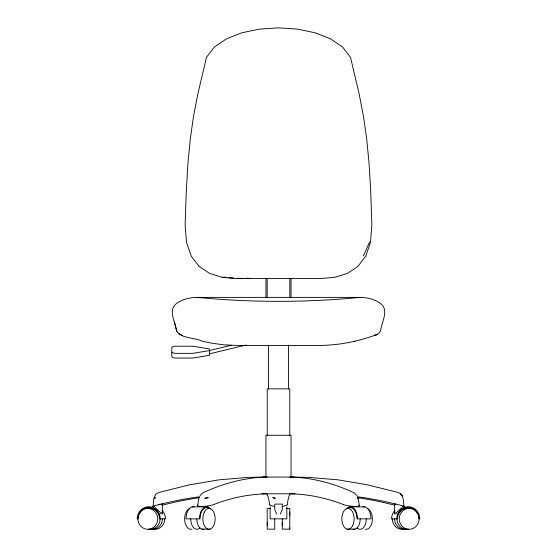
<?xml version="1.0" encoding="UTF-8"?>
<svg xmlns="http://www.w3.org/2000/svg" width="557" height="557" viewBox="0 0 557 557"><rect width="100%" height="100%" fill="white"/><g stroke="black" fill="none" stroke-linecap="round" stroke-linejoin="round"><path stroke-width="0.84" d="M267.214 525.578L267.214 522.438M282.26 525.578L282.26 522.438M282.26 518.859L282.26 529.15L289.786 529.15L289.786 527.911M289.786 515.288L289.786 512.148M291.039 477.043L291.039 435.254L265.961 435.254L265.961 477.043M153.071 506.417C153.69 501.37 152.966 494.15 159.177 492.388L189.373 484.855L218.887 479.849L248.659 477.349L266.343 477.05M197.617 505.568L199.016 497.728M357.984 497.728L357.434 498.216L357.984 497.728L359.383 505.568M395.164 512.308L394.669 514L394.669 504.085L395.832 504.085M363.463 255.893L369.549 242.086M280.38 514L282.26 509.558L282.26 504.085L274.74 504.085L274.74 509.558L276.62 514M395.832 514L396.807 512.308L401.924 507.518M155.076 507.518L160.193 512.308L161.168 514M200.04 495.535L202.56 492.987C220.656 484.472 240.06 478.839 260.056 477.349L266.921 477.064M374.548 335.405C377.764 334.701 380.974 332.327 380.891 328.727C382.603 320.393 389.315 308.773 379.575 302.869C373.851 298.949 366.854 297.508 360.01 297.382L197.039 297.382C190.195 297.508 183.204 298.949 177.481 302.869C167.748 308.773 174.438 320.393 176.13 328.727C177.962 339.067 195.159 337.18 202.1 341.163L212.83 343.37L224.262 344.86L236.711 345.437L320.289 345.437C339.777 345.194 359.147 341.211 377.368 334.353L376.052 334.827M354.252 341.33L354.9 341.163M209.432 350.506L231.162 345.291M209.432 353.848L246.208 345.02M209.432 350.632L194.609 353.041A9.267 3.175 0 0 1 190.633 353.347L176.005 353.347A4.164 1.42 0 0 1 171.841 351.92L171.828 347.631A4.164 1.42 0 0 1 175.991 346.203L190.633 346.196A9.267 3.168 0 0 1 194.609 346.503L209.432 348.912L209.432 355.345L194.609 357.754A9.267 3.182 0 0 1 190.633 358.067L176.005 358.06A4.164 1.42 0 0 1 171.841 356.633L171.828 352.337M360.01 297.382C305.814 302.695 251.242 302.646 197.039 297.382M225.599 277.101L222.236 277.33L209.564 273.39L199.107 266.441L191.274 256.185L186.477 242.316L185.133 224.527L186.261 191.789L187.911 163.772L190.292 138.992L193.578 115.988L197.986 93.277L206.508 57.274L214.382 47.046L226.414 38.851L241.703 32.835L259.36 29.117L278.5 27.85L297.64 29.117L315.297 32.835L330.586 38.851L342.618 47.046L350.492 57.274L359.014 93.277L363.422 115.988L366.708 138.992L369.089 163.772L370.739 191.789L371.867 224.527L370.523 242.316L365.726 256.185L357.893 266.441L347.436 273.39L334.764 277.33L320.289 278.577L236.711 278.577L222.236 277.33L226.525 277.581M265.78 477.071L263.078 477.091L266.197 477.071M289.905 477.064L308.341 477.349L338.113 479.849L367.627 484.855L397.823 492.388C404.034 494.15 403.31 501.37 403.929 506.417M290.657 477.05L292.85 477.043M264.394 477.077L293.922 477.091L291.22 477.071M261.908 493.787L266.385 493.787A391.369 14.273 90 0 1 269.72 504.914M295.092 493.787L290.615 493.787A391.369 14.287 90 0 0 287.273 504.398M161.168 504.085L162.331 504.085L162.331 514L161.836 512.308M192.123 506.863L207.67 506.863M349.33 506.863L364.877 506.863M270.563 508.576L267.214 508.576L267.214 529.15L274.74 529.15L274.74 518.859M286.437 508.576L289.786 508.576L289.786 529.15M201.871 529.15L210.093 529.15M346.907 529.15L355.129 529.15M264.15 477.043L267.095 477.064M290.079 477.064L296.944 477.349C316.94 478.839 336.344 484.472 354.44 492.987L356.96 495.535M228.245 277.678L233.39 277.978M237.679 278.228L243.681 278.577M246.479 278.201L250.643 278.577M182.459 335.405L178.47 333.615M176.764 331.478L174.341 321.563M291.039 278.577L291.039 297.863M289.814 278.577L289.814 297.842M289.786 435.254L289.786 388.87L267.214 388.87L267.214 435.254M288.526 345.082L288.526 388.87M286.855 506.863L286.855 518.859L270.145 518.859L270.145 506.863M268.474 345.082L268.474 388.87M267.186 278.577L267.186 297.842M265.961 278.577L265.961 297.863M343.62 504.642A391.369 241.446 -90 0 0 287.12 493.787L269.88 493.787A391.369 241.439 -90 0 0 213.387 504.663A8.773 1.476 -7.1 0 1 202.212 506.459A8.773 1.476 -7.1 0 1 198.118 505.129M287.273 504.656A8.773 1.824 0 0 1 282.879 506.236M274.121 506.236A8.773 1.824 0 0 1 269.727 504.656M162.157 505.129A8.773 0.564 -11.4 0 0 164.371 504.656A391.369 376.379 90 0 1 199.281 497.707M154.477 506.417A8.773 0.564 -11.4 0 1 158.947 504.656M358.882 505.129A8.773 1.476 7.1 0 1 354.788 506.459A8.773 1.476 7.1 0 1 343.613 504.656M402.523 506.417A8.773 0.564 11.4 0 0 398.053 504.656A391.369 367.55 90 0 0 357.044 496.733M394.843 505.129A8.773 0.564 11.4 0 1 392.629 504.656A391.369 376.379 90 0 0 357.719 497.714M158.947 504.649A391.369 367.557 90 0 1 199.956 496.733M346.21 508.994A12.122 7.123 90 0 1 353.604 508.088A12.122 7.123 90 0 1 357.462 518.859M347.589 508.597A11.286 6.635 -90 0 1 356.974 518.859L370.99 518.859A12.122 7.123 90 0 0 362.851 506.863M394.955 510.289A12.122 11.523 -90 0 0 391.571 518.859L397.531 518.859A11.286 10.729 -90 0 1 408.267 507.58A11.286 10.729 -90 0 1 418.996 518.859L419.79 518.859A12.122 11.523 -90 0 0 408.267 506.745A12.122 11.523 -90 0 0 396.737 518.859M402.272 506.773A12.122 11.523 -90 0 1 404.737 506.863M404.626 507.692A11.286 10.729 -90 0 1 407.557 508.597M160.263 518.859A12.122 11.523 -90 0 0 148.733 506.745A12.122 11.523 -90 0 0 137.21 518.859L138.004 518.859A11.286 10.729 90 0 1 148.733 507.58A11.286 10.729 90 0 1 159.469 518.859L165.429 518.859A12.122 11.523 -90 0 0 162.045 510.289M152.263 506.863A12.122 11.523 -90 0 1 154.728 506.773M149.443 508.597A11.286 10.729 90 0 1 152.374 507.692M199.538 518.859A12.122 7.123 -90 0 1 203.396 508.088A12.122 7.123 -90 0 1 210.79 508.994M209.411 508.597A11.286 6.628 90 0 0 200.026 518.859L186.01 518.859A12.122 7.123 -90 0 1 194.149 506.863M162.414 518.859A10.444 9.935 -90 0 1 150.752 529.15M150.752 508.576A10.444 9.935 -90 0 1 154.205 508.576M164.74 518.859A10.444 9.935 -90 0 1 153.078 529.15M148.434 508.576A10.444 9.935 90 0 1 154.359 509.397M155.125 509.815A10.444 9.935 90 0 1 157.311 511.611M158.188 512.719A10.444 9.935 90 0 1 159.239 514.619M160.089 518.859A10.444 9.935 90 0 1 148.434 529.15M199.921 527.911A10.444 6.141 90 0 1 190.717 518.859M191.838 529.15A10.444 6.141 -90 0 1 184.722 520.677A10.444 6.141 -90 0 1 189.7 508.576M204.008 529.15A10.444 6.141 -90 0 1 196.802 518.859M360.198 518.859A10.444 6.141 90 0 1 352.992 529.15M367.3 508.576A10.444 6.141 90 0 1 372.278 520.677A10.444 6.141 90 0 1 365.162 529.15M366.283 518.859A10.444 6.141 90 0 1 363.213 527.911A10.444 6.141 90 0 1 357.072 527.911M408.573 529.15A10.444 9.935 90 0 1 396.911 518.859M397.768 514.619A10.444 9.935 90 0 1 398.812 512.719M399.696 511.611A10.444 9.935 90 0 1 401.876 509.815M402.641 509.397A10.444 9.935 90 0 1 408.573 508.576M403.922 529.15A10.444 9.935 90 0 1 392.26 518.859M406.248 529.15A10.444 9.935 90 0 1 394.586 518.859M402.795 508.576A10.444 9.935 90 0 1 406.248 508.576M154.637 497.993L154.073 498.216L155.528 497.728L154.637 497.993M208.13 497.728L204.899 498.216L208.13 497.728M275.207 498.216L272.867 497.728L275.207 498.216M400.755 494.129L400.316 493.572L402.328 496.092L400.755 494.129M155.445 525.578A10.444 9.935 -90 0 0 149.555 508.576A10.444 9.935 -90 0 0 138.498 522.438A10.444 9.935 -90 0 0 155.445 525.578M204.322 512.148A10.444 6.141 90 0 0 207.956 529.15A10.444 6.141 90 0 0 214.793 515.288A10.444 6.141 90 0 0 204.322 512.148M352.678 525.578A10.444 6.141 -90 0 0 349.044 508.576A10.444 6.141 -90 0 0 342.207 522.438A10.444 6.141 -90 0 0 352.678 525.578M401.555 512.148A10.444 9.935 90 0 0 407.446 529.15A10.444 9.935 90 0 0 418.509 515.288A10.444 9.935 90 0 0 401.555 512.148"/></g></svg>
